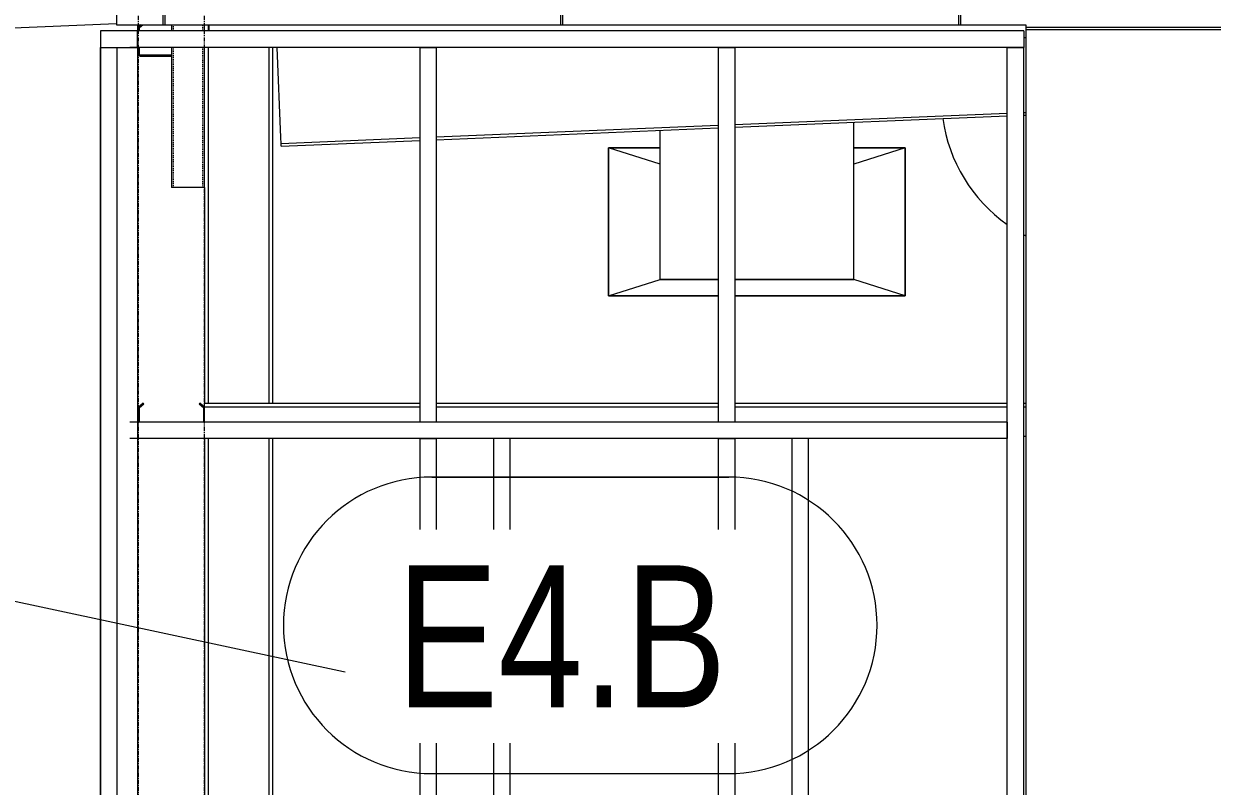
# Model space of a CAD drawing. Header units: inches. Extents: x 20230 to 40520, y -638 to 835.
# Drawn here: x 31383.6 to 31527.7, y 53.8 to 146.4 of the extents above; entities that cross this region are included whole.
import ezdxf

# ---------------------------------------------------------------- set-up
doc = ezdxf.new("R2010")
doc.units = ezdxf.units.IN
doc.header["$MEASUREMENT"] = 0
doc.linetypes.add('Grid Line 1_2_', pattern=[0.875, 0.5, -0.125, 0.125, -0.125])
doc.linetypes.add('Hidden 1_8_', pattern=[0.1875, 0.125, -0.0625])
for name, color, linetype, lineweight in [('A-ANNO-KEYN', 231, 'Continuous', 9), ('A-GLAZ-CWMG', 51, 'Continuous', 9), ('A-WALL', 113, 'Continuous', 9), ('A-WALL-IDEN', 211, 'Continuous', 9), ('A-WALL-PATT', 111, 'Continuous', 9), ('I-WALL', 2, 'Continuous', 9), ('M-HVAC-DUCT', 70, 'Continuous', 9), ('M-HVAC-DUCT-ANNO', 70, 'Continuous', 9), ('S-BEAM', 12, 'Continuous', 9), ('S-COLS', 52, 'Continuous', 9), ('S-GRID', 1, 'Continuous', 9)]:
    doc.layers.add(name, color=color, linetype=linetype, lineweight=lineweight)
doc.styles.add('Century Gothic', font='GOTHIC.TTF', dxfattribs={"width": 0.8, "height": 17.245342})

# ---------------------------------------------------------------- blocks, each defined once
blk = doc.blocks.new('W-Wide Flange-Column - B2_D-1389335-Elevation - East')
at = {"layer": 'S-COLS'}
for p, q in [((-22786.87, 146.23), (-22786.87, 145.5)), ((-22786.87, 143.5), (-22786.87, 100.3)), ((-22779.49, 143.5), (-22779.49, 100.3)), ((-22779.05, 143.5), (-22779.05, 100.3)), ((-22787.3, 126.47), (-22787.3, 100.3)), ((-22787.3, 95.98), (-22787.3, 2)), ((-22786.87, 95.98), (-22786.87, 2)), ((-22779.49, 95.98), (-22779.49, 2)), ((-22779.05, 95.98), (-22779.05, 2))]:
    blk.add_line(p, q, dxfattribs=at)
blk = doc.blocks.new('W-Wide Flange - W14X22-1401465-Elevation - East')
at = {"layer": 'S-BEAM'}
for p, q in [((-22778.03, 132.57), (-22778.48, 143.5)), ((-22722.99, 134.13), (-22689.93, 135.51)), ((-22687.93, 135.6), (-22687.68, 135.61)), ((-22722.99, 133.8), (-22689.93, 135.18)), ((-22687.93, 135.26), (-22687.68, 135.27)), ((-22759.18, 132.63), (-22724.99, 134.05)), ((-22759.18, 132.29), (-22724.99, 133.72)), ((-22778, 131.84), (-22778.03, 132.57)), ((-22778, 131.84), (-22761.18, 132.54)), ((-22777.98, 131.51), (-22778, 131.84)), ((-22777.98, 131.51), (-22761.18, 132.21))]:
    blk.add_line(p, q, dxfattribs=at)
blk = doc.blocks.new('Girt_C - 8_D-1405484-Elevation - East')
at = {"layer": 'S-BEAM'}
for p, q in [((-22787.3, 99.82), (-22787.3, 100.3)), ((-22787.3, 100.3), (-22761.18, 100.3)), ((-22787.3, 98), (-22787.3, 99.82)), ((-22761.18, 99.82), (-22787.3, 99.82)), ((-22759.18, 100.3), (-22724.99, 100.3)), ((-22724.99, 99.82), (-22759.18, 99.82)), ((-22722.99, 100.3), (-22689.93, 100.3)), ((-22689.93, 99.82), (-22722.99, 99.82)), ((-22687.93, 100.3), (-22687.68, 100.3)), ((-22687.68, 99.82), (-22687.93, 99.82)), ((-22687.93, 96.32), (-22687.68, 96.32))]:
    blk.add_line(p, q, dxfattribs=at)
blk = doc.blocks.new('Girt_C - 8_D-1472944-Elevation - East')
at = {"layer": 'S-BEAM'}
for p, q in [((-22794.73, 100.3), (-22795.3, 99.82)), ((-22795.3, 99.82), (-22795.3, 98)), ((-22795.19, 99.77), (-22794.66, 100.22)), ((-22795.19, 98), (-22795.19, 99.77)), ((-22794.66, 100.22), (-22794.73, 100.3)), ((-22787.88, 100.3), (-22787.95, 100.22)), ((-22787.95, 100.22), (-22787.41, 99.77)), ((-22787.3, 99.82), (-22787.88, 100.3)), ((-22787.41, 99.77), (-22787.41, 98))]:
    blk.add_line(p, q, dxfattribs=at)
blk = doc.blocks.new('Rectangular Mullion - Exterior 2_ x 4_5_-1274970-Elevation - East')
at = {"layer": 'A-GLAZ-CWMG'}
for p, q in [((-22799.93, 145.5), (-22799.93, 143.5)), ((-22795.43, 145.5), (-22799.93, 145.5)), ((-22795.43, 143.5), (-22795.43, 145.5)), ((-22799.93, 143.5), (-22795.43, 143.5))]:
    blk.add_line(p, q, dxfattribs=at)
blk = doc.blocks.new('Rectangular Mullion - Exterior 2_ x 4_5_-1142350-Elevation - East')
at = {"layer": 'A-GLAZ-CWMG'}
for p, q in [((-22799.93, 2), (-22799.93, 97)), ((-22795.43, 97), (-22795.43, 2)), ((-22795.43, 2), (-22799.93, 2))]:
    blk.add_line(p, q, dxfattribs=at)
blk = doc.blocks.new('Rectangular Mullion - Exterior 2_ x 4_5_-1142351-Elevation - East')
at = {"layer": 'A-GLAZ-CWMG'}
for p, q in [((-22799.93, 143.5), (-22795.43, 143.5)), ((-22799.93, 97), (-22799.93, 143.5)), ((-22795.43, 143.5), (-22795.43, 97))]:
    blk.add_line(p, q, dxfattribs=at)
blk = doc.blocks.new('Rectangular Mullion - Exterior 2_ x 4_5_-769201-Elevation - East')
at = {"layer": 'A-GLAZ-CWMG'}
for p, q in [((-22723.99, 145.5), (-22760.18, 145.5)), ((-22723.99, 143.5), (-22760.18, 143.5))]:
    blk.add_line(p, q, dxfattribs=at)
blk = doc.blocks.new('Rectangular Mullion - Exterior 2_ x 4_5_-1142339-Elevation - East')
at = {"layer": 'A-GLAZ-CWMG'}
for p, q in [((-22799.93, 97), (-22799.93, 2)), ((-22797.93, 97), (-22797.93, 2)), ((-22797.93, 2), (-22799.93, 2))]:
    blk.add_line(p, q, dxfattribs=at)
blk = doc.blocks.new('Rectangular Mullion - Exterior 2_ x 4_5_-1142340-Elevation - East')
at = {"layer": 'A-GLAZ-CWMG'}
for p, q in [((-22799.93, 143.5), (-22797.93, 143.5)), ((-22799.93, 143.5), (-22799.93, 97)), ((-22797.93, 143.5), (-22797.93, 97))]:
    blk.add_line(p, q, dxfattribs=at)
blk = doc.blocks.new('Rectangular Mullion - Exterior 2_ x 4_5_-1142341-Elevation - East')
at = {"layer": 'A-GLAZ-CWMG'}
for p, q in [((-22689.93, 143.5), (-22687.93, 143.5)), ((-22689.93, 97), (-22689.93, 143.5)), ((-22687.93, 97), (-22687.93, 143.5))]:
    blk.add_line(p, q, dxfattribs=at)
blk = doc.blocks.new('Rectangular Mullion - Exterior 2_ x 4_5_-1142342-Elevation - East')
at = {"layer": 'A-GLAZ-CWMG'}
for p, q in [((-22689.93, 2), (-22689.93, 97)), ((-22687.93, 2), (-22687.93, 97)), ((-22687.93, 2), (-22689.93, 2))]:
    blk.add_line(p, q, dxfattribs=at)
blk = doc.blocks.new('Rectangular Mullion - Exterior 2_ x 4_5_-1135295-Elevation - East')
at = {"layer": 'A-GLAZ-CWMG'}
for p, q in [((-22689.93, 98), (-22723.99, 98)), ((-22689.93, 98), (-22689.93, 96)), ((-22689.93, 96), (-22723.99, 96))]:
    blk.add_line(p, q, dxfattribs=at)
blk = doc.blocks.new('Rectangular Mullion - Exterior 2_ x 4_5_-769423-Elevation - East')
at = {"layer": 'A-GLAZ-CWMG'}
for p, q in [((-22760.18, 98), (-22796.37, 98)), ((-22760.18, 96), (-22796.37, 96))]:
    blk.add_line(p, q, dxfattribs=at)
blk = doc.blocks.new('Rectangular Mullion - Exterior 2_ x 4_5_-1115231-Elevation - East')
at = {"layer": 'A-GLAZ-CWMG'}
for p, q in [((-22761.18, 96), (-22759.18, 96)), ((-22761.18, 96), (-22761.18, 2)), ((-22759.18, 96), (-22759.18, 2)), ((-22759.18, 2), (-22761.18, 2))]:
    blk.add_line(p, q, dxfattribs=at)
blk = doc.blocks.new('Rectangular Mullion - Exterior 2_ x 4_5_-1142334-Elevation - East')
at = {"layer": 'A-GLAZ-CWMG'}
for p, q in [((-22761.18, 143.5), (-22759.18, 143.5)), ((-22761.18, 143.5), (-22761.18, 98)), ((-22759.18, 143.5), (-22759.18, 98)), ((-22759.18, 98), (-22761.18, 98))]:
    blk.add_line(p, q, dxfattribs=at)
blk = doc.blocks.new('Rectangular Mullion - Exterior 2_ x 4_5_-1135297-Elevation - East')
at = {"layer": 'A-GLAZ-CWMG'}
for p, q in [((-22687.93, 145.5), (-22723.99, 145.5)), ((-22687.93, 145.5), (-22687.93, 143.5)), ((-22687.93, 143.5), (-22723.99, 143.5))]:
    blk.add_line(p, q, dxfattribs=at)
blk = doc.blocks.new('Rectangular Mullion - Exterior 2_ x 4_5_-1135298-Elevation - East')
at = {"layer": 'A-GLAZ-CWMG'}
for p, q in [((-22723.99, 98), (-22760.18, 98)), ((-22723.99, 96), (-22760.18, 96))]:
    blk.add_line(p, q, dxfattribs=at)
blk = doc.blocks.new('Rectangular Mullion - Exterior 2_ x 4_5_-827464-Elevation - East')
at = {"layer": 'A-GLAZ-CWMG'}
for p, q in [((-22724.99, 96), (-22722.99, 96)), ((-22724.99, 96), (-22724.99, 2)), ((-22722.99, 96), (-22722.99, 2)), ((-22722.99, 2), (-22724.99, 2))]:
    blk.add_line(p, q, dxfattribs=at)
blk = doc.blocks.new('Rectangular Mullion - Exterior 2_ x 4_5_-1142356-Elevation - East')
at = {"layer": 'A-GLAZ-CWMG'}
for p, q in [((-22724.99, 143.5), (-22722.99, 143.5)), ((-22724.99, 143.5), (-22724.99, 98)), ((-22722.99, 143.5), (-22722.99, 98)), ((-22722.99, 98), (-22724.99, 98))]:
    blk.add_line(p, q, dxfattribs=at)
blk = doc.blocks.new('Rectangular Mullion - Exterior 2_ x 4_5_-827470-Elevation - East')
at = {"layer": 'A-GLAZ-CWMG'}
for p, q in [((-22752.24, 96), (-22752.24, 2)), ((-22750.24, 2), (-22750.24, 96))]:
    blk.add_line(p, q, dxfattribs=at)
blk = doc.blocks.new('Girt_C - 8_D-1411125-Elevation - East')
at = {"layer": 'S-BEAM'}
for p, q in [((-22786.75, 145.5), (-22786.75, 146.23)), ((-22687.93, 144.69), (-22687.68, 144.69))]:
    blk.add_line(p, q, dxfattribs=at)
blk = doc.blocks.new('HSS-Hollow Structural Section-Column - HSS4X4X1_4-1159181-Elevation - East')
at = {"layer": 'S-COLS', "linetype": 'Hidden 1_8_'}
for p, q in [((-22791.07, 145.5), (-22791.07, 146.23)), ((-22787.54, 146.23), (-22787.54, 145.5)), ((-22791.07, 126.47), (-22791.07, 143.5)), ((-22787.54, 143.5), (-22787.54, 126.47))]:
    blk.add_line(p, q, dxfattribs=at)
blk = doc.blocks.new('Dimension Lumber - 5_5 x 7_5 Glulam-1403167-Elevation - East')
at = {"layer": 'S-BEAM'}
for p, q in [((-22883.04, 150.35), (-22797.99, 153.89)), ((-22882.73, 142.86), (-22883.04, 150.35)), ((-22882.73, 142.86), (-22797.99, 146.39))]:
    blk.add_line(p, q, dxfattribs=at)
blk = doc.blocks.new('Girt_C - 8_D-1472945-Elevation - East')
at = {"layer": 'S-BEAM'}
for p, q in [((-22794.96, 146.23), (-22795.3, 145.94)), ((-22795.3, 145.94), (-22795.3, 145.5)), ((-22795.19, 145.89), (-22794.79, 146.23)), ((-22795.19, 145.5), (-22795.19, 145.89)), ((-22795.3, 143.5), (-22795.3, 142.63)), ((-22795.19, 142.62), (-22795.19, 143.5)), ((-22791.3, 142.55), (-22795.12, 142.55)), ((-22795.12, 142.44), (-22791.3, 142.44))]:
    blk.add_line(p, q, dxfattribs=at)
for radius, start in [(0.188, 180), (0.0782, 182.1227)]:
    blk.add_arc((-22795.12, 142.63), radius, start, 270, dxfattribs=at)
blk = doc.blocks.new('Rectangular Elbow - Radius - 1 W-1435921-Elevation - East')
at = {"layer": 'M-HVAC-DUCT'}
for p, q in [((-22708.55, 115.32), (-22708.55, 134.4)), ((-22732.05, 115.32), (-22732.05, 133.42)), ((-22732.05, 115.32), (-22724.99, 115.32)), ((-22724.99, 115.32), (-22732.05, 115.32)), ((-22722.99, 115.32), (-22708.55, 115.32)), ((-22708.55, 115.32), (-22722.99, 115.32))]:
    blk.add_line(p, q, dxfattribs=at)
blk = doc.blocks.new('Rectangular Transition - Angle - 45 Degree-1435923-Elevation - East')
at = {"layer": 'M-HVAC-DUCT'}
for p, q in [((-22732.05, 129.32), (-22738.3, 131.32)), ((-22738.3, 113.32), (-22738.3, 131.32)), ((-22738.3, 131.32), (-22732.05, 131.32)), ((-22702.3, 131.32), (-22708.55, 129.32)), ((-22708.55, 131.32), (-22702.3, 131.32)), ((-22702.3, 131.32), (-22702.3, 113.32)), ((-22738.3, 113.32), (-22732.05, 115.32)), ((-22732.05, 115.32), (-22724.99, 115.32)), ((-22722.99, 115.32), (-22708.55, 115.32)), ((-22702.3, 113.32), (-22708.55, 115.32)), ((-22724.99, 113.32), (-22738.3, 113.32)), ((-22702.3, 113.32), (-22722.99, 113.32))]:
    blk.add_line(p, q, dxfattribs=at)
blk = doc.blocks.new('Rectangular Elbow - Radius - 1 W-1436817-Elevation - East')
at = {"layer": 'M-HVAC-DUCT'}
for start, end in [(187.878, 234.688), (241.7921, 242.6801)]:
    blk.add_arc((-22678.99, 137.45), 18.94, start, end, dxfattribs=at)
blk = doc.blocks.new('Wall Tag - 1_4_-1369832-Elevation - East')
at = {"layer": 'A-WALL-IDEN', "color": 153}
for p, q in [((-21033.47, 164.65), (-20997.47, 164.65)), ((-20997.47, 164.65), (-21033.47, 164.65)), ((-21033.47, 128.65), (-20997.47, 128.65)), ((-21033.47, 128.65), (-20997.47, 128.65))]:
    blk.add_line(p, q, dxfattribs=at)
for centre, start, end in [((-21033.47, 146.65), 90, 270), ((-21033.47, 146.65), 90, 270), ((-20997.47, 146.65), 270, 90), ((-20997.47, 146.65), 270, 90)]:
    blk.add_arc(centre, 18, start, end, dxfattribs=at)

msp = doc.modelspace()

# ---------------------------------------------------------------- hatches: boundary and pattern name
at = {"layer": 'A-WALL-PATT'}
h = msp.add_hatch(dxfattribs=at)
h.set_pattern_fill('FP_49', color=256, style=0, pattern_type=2)
h.set_pattern_definition([(0, (-22398.18, 1), (-193, 193), [48, -145]), (90, (-22398.18, 1), (-193, 1e-14), [96.25, -96.75]), (180, (-22350.18, 97.25), (-193, 193), [48, -145]), (90, (-22350.18, 1), (-193, 1e-14), [96.25, -96.75]), (180, (-22350.18, 97.5), (-193, 193), [48, -145]), (90, (-22350.18, 97.5), (-193, 1e-14), [96.25, -96.75]), (0, (-22398.18, 193.75), (-193, 193), [48, -145]), (90, (-22398.18, 97.5), (-193, 1e-14), [96.25, -96.75]), (0, (-22349.93, 49), (-193, 193), [48, -145]), (90, (-22349.93, 0.75), (-193, 1e-14), [48.25, -144.75]), (90, (-22301.93, 0.75), (-193, 1e-14), [48.25, -144.75]), (0, (-22349.93, 145.5), (-193, 193), [48, -145]), (90, (-22349.93, 49.25), (-193, 1e-14), [96.25, -96.75]), (180, (-22301.93, 49.25), (-193, 193), [48, -145]), (90, (-22301.93, 49.25), (-193, 1e-14), [96.25, -96.75]), (90, (-22349.93, 145.75), (-193, 1e-14), [48, -145]), (180, (-22301.93, 145.75), (-193, 193), [48, -145]), (90, (-22301.93, 145.75), (-193, 1e-14), [48, -145]), (0, (-22301.68, 1), (-193, 193), [48, -145]), (90, (-22301.68, 1), (-193, 1e-14), [96.25, -96.75]), (180, (-22253.68, 97.25), (-193, 193), [48, -145]), (90, (-22253.68, 1), (-193, 1e-14), [96.25, -96.75]), (180, (-22253.68, 97.5), (-193, 193), [48, -145]), (90, (-22253.68, 97.5), (-193, 1e-14), [96.25, -96.75]), (180, (-22253.68, 193.75), (-193, 193), [48, -145]), (90, (-22301.68, 97.5), (-193, 1e-14), [96.25, -96.75]), (0, (-22253.43, 49), (-193, 193), [48, -145]), (90, (-22253.43, 0.75), (-193, 1e-14), [48.25, -144.75]), (90, (-22205.43, 0.75), (-193, 1e-14), [48.25, -144.75]), (0, (-22253.43, 145.5), (-193, 193), [48, -145]), (90, (-22253.43, 49.25), (-193, 1e-14), [96.25, -96.75]), (180, (-22205.43, 49.25), (-193, 193), [48, -145]), (90, (-22205.43, 49.25), (-193, 1e-14), [96.25, -96.75]), (90, (-22253.43, 145.75), (-193, 1e-14), [48, -145]), (180, (-22205.43, 145.75), (-193, 193), [48, -145]), (90, (-22205.43, 145.75), (-193, 1e-14), [48, -145])])
h.paths.add_polyline_path([(31819.86, 0), (31819.86, 173.11), (31394.8, 155.4), (31394.8, 146.23), (31505.11, 146.23), (31505.11, 0), (31817.33, 0)], flags=0)

# ---------------------------------------------------------------- linework, layer by layer
at = {"layer": 'A-ANNO-KEYN', "color": 153}
msp.add_line((31450.88, 61.6), (31235.65, 107.63), dxfattribs=at)
at = {"layer": 'A-WALL'}
for p, q in [((31394.8, 155.4), (31394.8, 146.23)), ((31394.8, 146.23), (31505.11, 146.23)), ((31505.11, 146.23), (31505.11, 0))]:
    msp.add_line(p, q, dxfattribs=at)
at = {"layer": 'I-WALL'}
for p, q in [((31397.36, 146.23), (31397.36, 145.5)), ((31397.49, 145.94), (31397.49, 146.23))]:
    msp.add_line(p, q, dxfattribs=at)
at = {"layer": 'M-HVAC-DUCT-ANNO'}
for p, q in [((31454.49, 131.32), (31454.49, 113.32)), ((31460.74, 131.32), (31454.49, 131.32)), ((31490.49, 131.32), (31484.24, 131.32)), ((31490.49, 113.32), (31490.49, 131.32)), ((31454.49, 113.32), (31467.8, 113.32)), ((31469.8, 113.32), (31490.49, 113.32))]:
    msp.add_line(p, q, dxfattribs=at)
at = {"layer": 'S-COLS'}
for p, q in [((31401.49, 146.23), (31401.49, 145.5)), ((31405.49, 145.5), (31405.49, 146.23)), ((31401.49, 143.5), (31401.49, 126.47)), ((31405.49, 126.47), (31405.49, 143.5)), ((31401.95, 126.47), (31401.49, 126.47)), ((31405.02, 126.47), (31401.95, 126.47)), ((31405.49, 126.47), (31405.02, 126.47))]:
    msp.add_line(p, q, dxfattribs=at)
at = {"layer": 'S-GRID', "linetype": 'Grid Line 1_2_'}
for p, q in [((31397.49, -273.16), (31397.49, 738.66)), ((31397.49, -273.16), (31397.49, 738.66)), ((31405.49, -273.16), (31405.49, 738.66)), ((31405.49, -273.16), (31405.49, 738.66))]:
    msp.add_line(p, q, dxfattribs=at)

# ---------------------------------------------------------------- block references
at = {"layer": 'A-GLAZ-CWMG'}
for name, p in [('Rectangular Mullion - Exterior 2_ x 4_5_-1274970-Elevation - East', (54192.79, 0)), ('Rectangular Mullion - Exterior 2_ x 4_5_-769201-Elevation - East', (54156.6, 0)), ('Rectangular Mullion - Exterior 2_ x 4_5_-769201-Elevation - East', (54192.79, 0)), ('Rectangular Mullion - Exterior 2_ x 4_5_-1135297-Elevation - East', (54192.79, 0)), ('Rectangular Mullion - Exterior 2_ x 4_5_-1142351-Elevation - East', (54192.79, 0)), ('Rectangular Mullion - Exterior 2_ x 4_5_-1142340-Elevation - East', (54192.79, 0)), ('Rectangular Mullion - Exterior 2_ x 4_5_-1142334-Elevation - East', (54192.79, 0)), ('Rectangular Mullion - Exterior 2_ x 4_5_-1142356-Elevation - East', (54192.79, 0)), ('Rectangular Mullion - Exterior 2_ x 4_5_-1142341-Elevation - East', (54192.79, 0)), ('Rectangular Mullion - Exterior 2_ x 4_5_-1142350-Elevation - East', (54192.79, 0)), ('Rectangular Mullion - Exterior 2_ x 4_5_-1142339-Elevation - East', (54192.79, 0)), ('Rectangular Mullion - Exterior 2_ x 4_5_-769423-Elevation - East', (54192.79, 0)), ('Rectangular Mullion - Exterior 2_ x 4_5_-1135298-Elevation - East', (54192.79, 0)), ('Rectangular Mullion - Exterior 2_ x 4_5_-1135295-Elevation - East', (54192.79, 0)), ('Rectangular Mullion - Exterior 2_ x 4_5_-1142342-Elevation - East', (54192.79, 0)), ('Rectangular Mullion - Exterior 2_ x 4_5_-1115231-Elevation - East', (54192.79, 0)), ('Rectangular Mullion - Exterior 2_ x 4_5_-827470-Elevation - East', (54192.79, 0)), ('Rectangular Mullion - Exterior 2_ x 4_5_-827464-Elevation - East', (54192.79, 0)), ('Rectangular Mullion - Exterior 2_ x 4_5_-827470-Elevation - East', (54228.98, 0))]:
    msp.add_blockref(name, p, dxfattribs=at)
at = {"layer": 'A-WALL-IDEN', "color": 153}
msp.add_blockref('Wall Tag - 1_4_-1369832-Elevation - East', (52466.54, -73.31), dxfattribs=at)
at = {"layer": 'M-HVAC-DUCT'}
for name in ['Rectangular Elbow - Radius - 1 W-1435921-Elevation - East', 'Rectangular Elbow - Radius - 1 W-1436817-Elevation - East', 'Rectangular Transition - Angle - 45 Degree-1435923-Elevation - East']:
    msp.add_blockref(name, (54192.79, 0), dxfattribs=at)
at = {"layer": 'S-BEAM'}
for name in ['W-Wide Flange - W14X22-1401465-Elevation - East', 'Dimension Lumber - 5_5 x 7_5 Glulam-1403167-Elevation - East', 'Girt_C - 8_D-1411125-Elevation - East', 'Girt_C - 8_D-1472945-Elevation - East', 'Girt_C - 8_D-1472944-Elevation - East', 'Girt_C - 8_D-1405484-Elevation - East']:
    msp.add_blockref(name, (54192.79, 0), dxfattribs=at)
at = {"layer": 'S-COLS', "linetype": 'Hidden 1_8_'}
msp.add_blockref('HSS-Hollow Structural Section-Column - HSS4X4X1_4-1159181-Elevation - East', (54192.79, 0), dxfattribs=at)
at = {"layer": 'S-COLS'}
msp.add_blockref('W-Wide Flange-Column - B2_D-1389335-Elevation - East', (54192.79, 0), dxfattribs=at)

# ---------------------------------------------------------------- next in the draw order: texts
at = {"layer": 'A-WALL-IDEN', "insert": (31448.8, 80.62), "char_height": 17.245, "width": 43.848, "attachment_point": 2, "line_spacing_factor": 0.984117, "style": 'Century Gothic', "bg_fill": 3, "box_fill_scale": 1.25, "bg_fill_color": 0, "bg_fill_transparency": 0}
msp.add_mtext('E4.B', dxfattribs=at)

doc.saveas('drawing.dxf')
